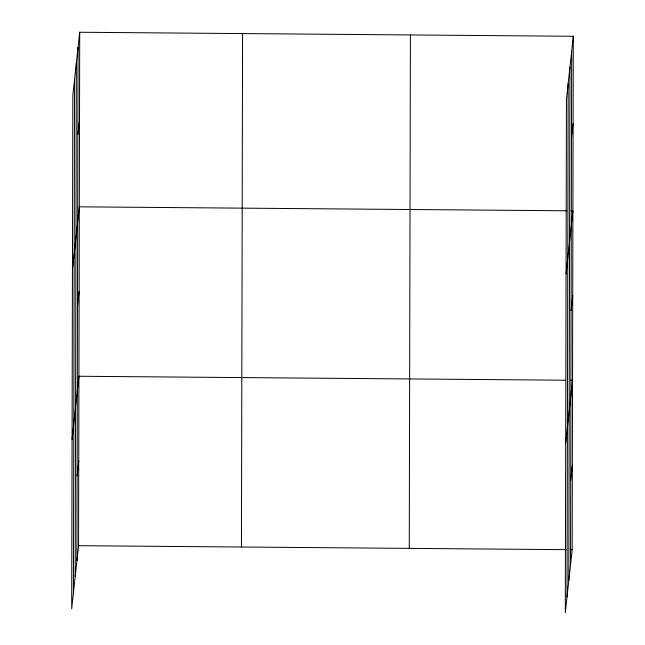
<?xml version="1.0" encoding="UTF-8"?>
<svg xmlns="http://www.w3.org/2000/svg" width="645" height="645" viewBox="0 0 645 645"><rect width="100%" height="100%" fill="white"/><g stroke="black" fill="none" stroke-linecap="round" stroke-linejoin="round"><path stroke-width="0.97" d="M73.417 592.884L74.57 79.448M75.191 576.549L76.344 63.113M76.916 560.699L78.069 47.27M79.698 32.25L72.845 95.291L71.7 608.727L78.545 545.686L79.698 32.25L573.3 36.273L572.155 549.709L565.302 612.75L566.455 99.314L573.3 36.273M241.44 547.008L242.584 33.58M409.261 548.379L410.414 34.943M567.028 596.899L568.172 83.463M568.801 580.573L569.946 67.136M570.519 564.722L571.672 51.286M77.868 134.547L79.504 119.535M72.458 269.86L79.303 206.819L566.882 210.786M77.481 306.552L79.117 291.532M72.079 439.293L78.924 376.253L565.496 380.211M77.102 475.986L78.738 460.965M571.478 138.57L573.107 123.558M566.06 273.883L572.913 210.842L570.898 210.826M571.091 310.576L572.72 295.555M565.681 443.317L572.534 380.276L570.519 380.26M570.712 480.009L572.341 464.989M78.545 545.686L566.116 549.661M570.14 549.693L572.155 549.709"/></g></svg>
